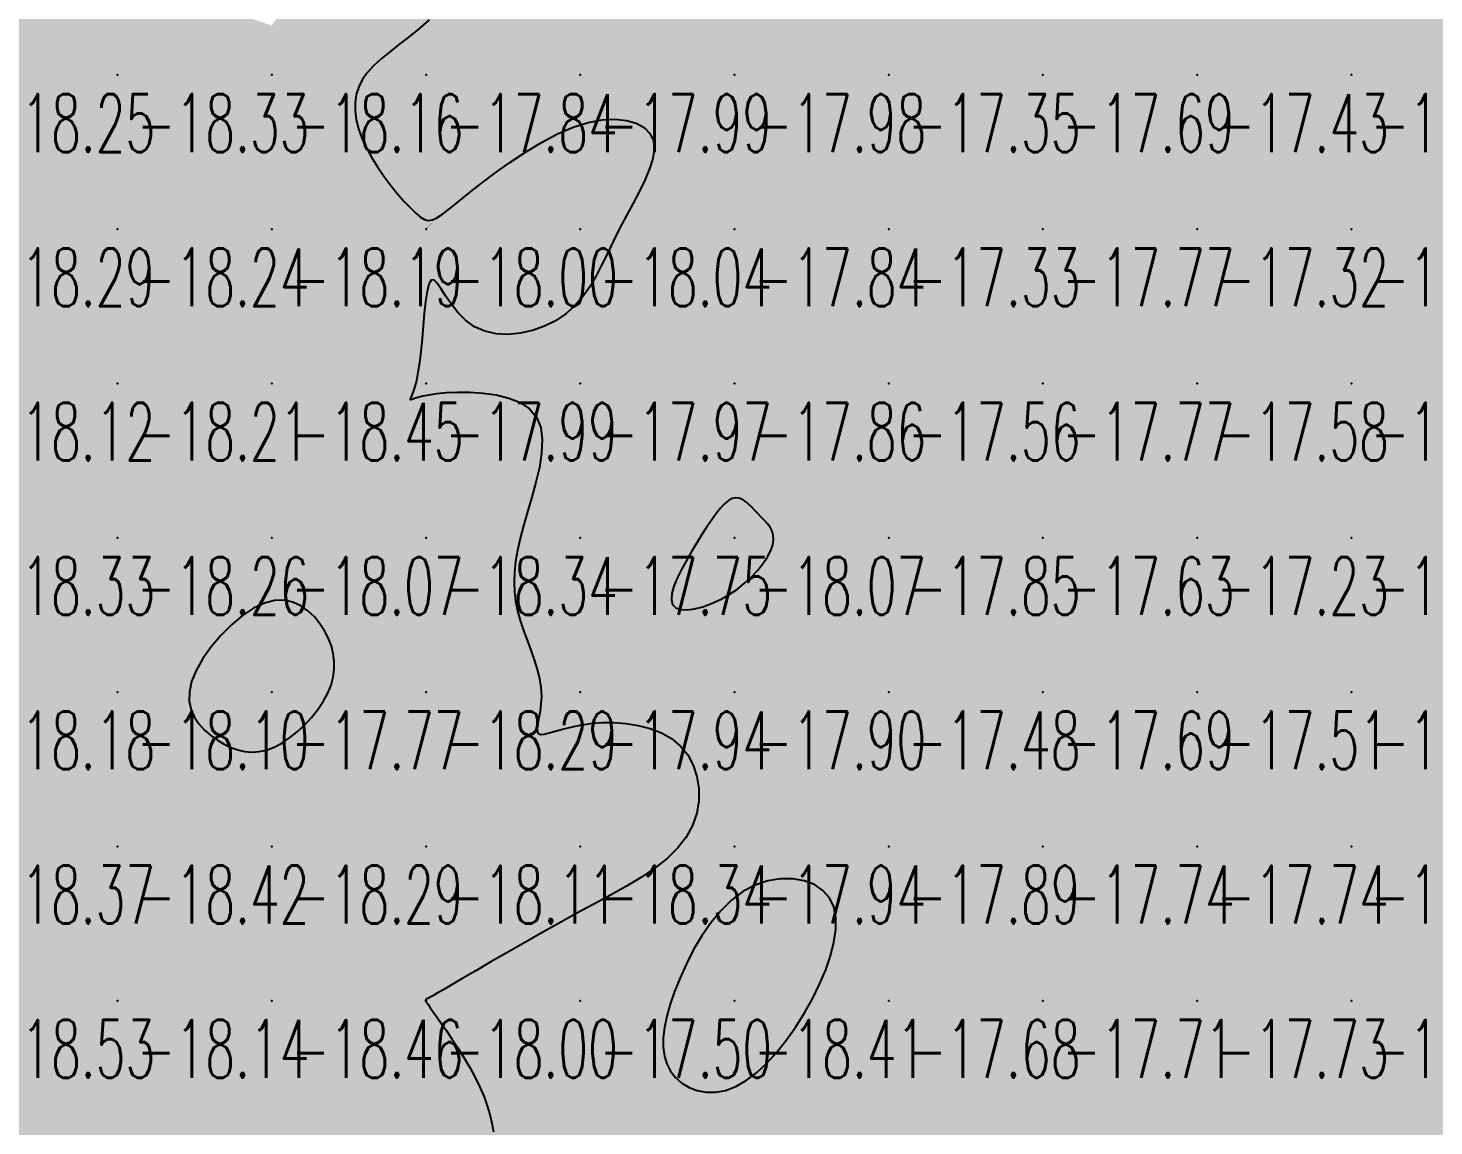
# Model space of a CAD drawing. Header units: millimetres. Extents: x 88261 to 90953, y 390274 to 392322.
# Drawn here: x 89254.4 to 89345.6, y 391819.1 to 391890.3 of the extents above; entities that cross this region are included whole.
import ezdxf
from ezdxf.enums import TextEntityAlignment as Align

# ---------------------------------------------------------------- set-up
doc = ezdxf.new("R2010")
doc.units = ezdxf.units.MM
doc.header["$LTSCALE"] = 25
for name, color, linetype in [('CN_03_00', 7, 'Continuous'), ('COTEAlt', 7, 'Continuous'), ('TN_COLORIAGE', 7, 'Continuous')]:
    doc.layers.add(name, color=color, linetype=linetype)
doc.styles.add('Simplex 1.0', font='Simplex.shx', dxfattribs={"width": 0.99, "height": 2.5})
doc.styles.get("Standard").update_dxf_attribs({"font": 'times.ttf'})

# ---------------------------------------------------------------- blocks, each defined once
blk = doc.blocks.new('COTE')
at = {"color": 0}
blk.add_point((0, 0), dxfattribs=at)
at = {"layer": 'COTEAlt'}
blk.add_attdef('ALT', text='', height=3.75, dxfattribs=at).set_placement((1.25, -1.25), align=Align.TOP_LEFT)

msp = doc.modelspace()

# ---------------------------------------------------------------- linework, layer by layer
at = {"layer": 'CN_03_00', "elevation": -18, "flags": 128}
msp.add_lwpolyline([(89280.46, 391890.8), (89279.762, 391890.206), (89279.093, 391889.669), (89278.459, 391889.175), (89277.871, 391888.713), (89277.335, 391888.272), (89276.86, 391887.839), (89276.455, 391887.402), (89276.128, 391886.95), (89275.884, 391886.473), (89275.724, 391885.971), (89275.644, 391885.445), (89275.642, 391884.898), (89275.715, 391884.331), (89275.86, 391883.745), (89276.076, 391883.144), (89276.358, 391882.528), (89276.702, 391881.902), (89277.095, 391881.276), (89277.521, 391880.663), (89277.964, 391880.078), (89278.408, 391879.534), (89278.837, 391879.042), (89279.236, 391878.618), (89279.589, 391878.273), (89279.887, 391878.02), (89280.148, 391877.861), (89280.397, 391877.8), (89280.658, 391877.837), (89280.957, 391877.975), (89281.318, 391878.216), (89281.767, 391878.56), (89282.328, 391879.012), (89283.017, 391879.566), (89283.821, 391880.197), (89284.717, 391880.874), (89285.682, 391881.565), (89286.693, 391882.239), (89287.728, 391882.866), (89288.764, 391883.414), (89289.779, 391883.851), (89290.751, 391884.153), (89291.663, 391884.321), (89292.499, 391884.364), (89293.244, 391884.289), (89293.881, 391884.104), (89294.395, 391883.817), (89294.769, 391883.436), (89294.989, 391882.969), (89295.044, 391882.424), (89294.954, 391881.811), (89294.744, 391881.14), (89294.441, 391880.423), (89294.069, 391879.668), (89293.654, 391878.887), (89293.222, 391878.09), (89292.799, 391877.287), (89292.404, 391876.488), (89292.027, 391875.702), (89291.654, 391874.939), (89291.27, 391874.206), (89290.86, 391873.512), (89290.407, 391872.867), (89289.897, 391872.279), (89289.315, 391871.756), (89288.652, 391871.308), (89287.923, 391870.943), (89287.15, 391870.667), (89286.356, 391870.49), (89285.561, 391870.419), (89284.787, 391870.461), (89284.057, 391870.625), (89283.392, 391870.918), (89282.809, 391871.339), (89282.307, 391871.847), (89281.877, 391872.393), (89281.513, 391872.926), (89281.208, 391873.397), (89280.954, 391873.756), (89280.745, 391873.952), (89280.574, 391873.936), (89280.433, 391873.675), (89280.317, 391873.2), (89280.22, 391872.56), (89280.137, 391871.803), (89280.061, 391870.977), (89279.988, 391870.132), (89279.911, 391869.315), (89279.825, 391868.574), (89279.726, 391867.949), (89279.62, 391867.439), (89279.512, 391867.033), (89279.412, 391866.72), (89279.325, 391866.49), (89279.259, 391866.333), (89279.22, 391866.238), (89279.217, 391866.194), (89279.256, 391866.191), (89279.348, 391866.221), (89279.501, 391866.276), (89279.727, 391866.348), (89280.035, 391866.429), (89280.435, 391866.511), (89280.938, 391866.585), (89281.552, 391866.644), (89282.28, 391866.679), (89283.091, 391866.676), (89283.943, 391866.621), (89284.796, 391866.499), (89285.61, 391866.295), (89286.345, 391865.995), (89286.96, 391865.585), (89287.416, 391865.049), (89287.683, 391864.38), (89287.782, 391863.598), (89287.742, 391862.73), (89287.596, 391861.801), (89287.373, 391860.84), (89287.106, 391859.872), (89286.826, 391858.923), (89286.562, 391858.022), (89286.342, 391857.187), (89286.171, 391856.416), (89286.049, 391855.696), (89285.976, 391855.017), (89285.953, 391854.369), (89285.979, 391853.741), (89286.056, 391853.122), (89286.183, 391852.501), (89286.359, 391851.871), (89286.569, 391851.233), (89286.8, 391850.593), (89287.034, 391849.956), (89287.257, 391849.326), (89287.453, 391848.709), (89287.606, 391848.109), (89287.7, 391847.532), (89287.727, 391846.982), (89287.701, 391846.468), (89287.64, 391845.997), (89287.565, 391845.576), (89287.497, 391845.213), (89287.455, 391844.917), (89287.459, 391844.695), (89287.529, 391844.554), (89287.682, 391844.499), (89287.918, 391844.516), (89288.234, 391844.589), (89288.628, 391844.701), (89289.096, 391844.835), (89289.635, 391844.975), (89290.243, 391845.103), (89290.917, 391845.203), (89291.65, 391845.259), (89292.424, 391845.263), (89293.219, 391845.206), (89294.012, 391845.081), (89294.782, 391844.88), (89295.509, 391844.596), (89296.171, 391844.22), (89296.746, 391843.744), (89297.216, 391843.166), (89297.574, 391842.502), (89297.816, 391841.771), (89297.936, 391840.995), (89297.932, 391840.193), (89297.797, 391839.386), (89297.529, 391838.594), (89297.121, 391837.839), (89296.575, 391837.134), (89295.9, 391836.475), (89295.111, 391835.85), (89294.224, 391835.25), (89293.254, 391834.664), (89292.215, 391834.081), (89291.122, 391833.489), (89289.989, 391832.88), (89288.834, 391832.246), (89287.677, 391831.598), (89286.54, 391830.952), (89285.446, 391830.323), (89284.417, 391829.727), (89283.476, 391829.178), (89282.645, 391828.692), (89281.946, 391828.285), (89281.395, 391827.967), (89280.98, 391827.73), (89280.681, 391827.563), (89280.478, 391827.453), (89280.354, 391827.388), (89280.287, 391827.356), (89280.259, 391827.344), (89280.251, 391827.341), (89280.246, 391827.337), (89280.241, 391827.329), (89280.237, 391827.319), (89280.233, 391827.307), (89280.229, 391827.295), (89280.226, 391827.281), (89280.223, 391827.269), (89280.22, 391827.257), (89280.218, 391827.246), (89280.217, 391827.238), (89280.215, 391827.23), (89280.215, 391827.224), (89280.215, 391827.218), (89280.216, 391827.214), (89280.217, 391827.21), (89280.219, 391827.207), (89280.222, 391827.203), (89280.234, 391827.187), (89280.263, 391827.149), (89280.316, 391827.077), (89280.4, 391826.959), (89280.525, 391826.785), (89280.697, 391826.541), (89280.925, 391826.218), (89281.212, 391825.808), (89281.547, 391825.321), (89281.917, 391824.773), (89282.305, 391824.177), (89282.697, 391823.55), (89283.078, 391822.906), (89283.433, 391822.26), (89283.747, 391821.626), (89284.009, 391821.017), (89284.221, 391820.429), (89284.39, 391819.857), (89284.521, 391819.295), (89284.619, 391818.736)], dxfattribs=at)
for points in [[(89300.436, 391853.914), (89300.93, 391854.309), (89301.38, 391854.728), (89301.778, 391855.158), (89302.118, 391855.591), (89302.395, 391856.013), (89302.602, 391856.415), (89302.733, 391856.786), (89302.784, 391857.117), (89302.764, 391857.412), (89302.684, 391857.677), (89302.555, 391857.918), (89302.388, 391858.143), (89302.195, 391858.358), (89301.987, 391858.568), (89301.775, 391858.781), (89301.568, 391858.999), (89301.366, 391859.214), (89301.165, 391859.415), (89300.965, 391859.589), (89300.761, 391859.725), (89300.552, 391859.81), (89300.335, 391859.834), (89300.107, 391859.784), (89299.866, 391859.652), (89299.612, 391859.442), (89299.344, 391859.159), (89299.064, 391858.812), (89298.77, 391858.406), (89298.462, 391857.949), (89298.142, 391857.448), (89297.809, 391856.908), (89297.465, 391856.34), (89297.127, 391855.757), (89296.812, 391855.177), (89296.539, 391854.617), (89296.327, 391854.094), (89296.194, 391853.625), (89296.158, 391853.227), (89296.238, 391852.917), (89296.445, 391852.707), (89296.766, 391852.596), (89297.179, 391852.574), (89297.664, 391852.634), (89298.199, 391852.77), (89298.765, 391852.973), (89299.339, 391853.237), (89299.903, 391853.553), (89300.436, 391853.914)], [(89267.153, 391843.858), (89267.591, 391843.647), (89268.036, 391843.488), (89268.487, 391843.387), (89268.948, 391843.349), (89269.418, 391843.379), (89269.899, 391843.482), (89270.392, 391843.664), (89270.896, 391843.927), (89271.403, 391844.263), (89271.901, 391844.66), (89272.38, 391845.106), (89272.827, 391845.592), (89273.232, 391846.104), (89273.584, 391846.633), (89273.871, 391847.165), (89274.086, 391847.693), (89274.227, 391848.214), (89274.298, 391848.728), (89274.3, 391849.235), (89274.236, 391849.736), (89274.108, 391850.23), (89273.919, 391850.718), (89273.671, 391851.199), (89273.367, 391851.67), (89273.007, 391852.114), (89272.593, 391852.509), (89272.127, 391852.834), (89271.61, 391853.068), (89271.044, 391853.189), (89270.43, 391853.177), (89269.769, 391853.01), (89269.067, 391852.675), (89268.347, 391852.194), (89267.632, 391851.597), (89266.949, 391850.914), (89266.324, 391850.175), (89265.782, 391849.409), (89265.349, 391848.647), (89265.05, 391847.919), (89264.904, 391847.25), (89264.898, 391846.641), (89265.013, 391846.091), (89265.23, 391845.596), (89265.528, 391845.154), (89265.889, 391844.761), (89266.292, 391844.416), (89266.719, 391844.115), (89267.153, 391843.858)], [(89301.012, 391822.062), (89301.685, 391822.573), (89302.351, 391823.194), (89303.003, 391823.907), (89303.632, 391824.697), (89304.231, 391825.548), (89304.791, 391826.443), (89305.307, 391827.366), (89305.767, 391828.301), (89306.162, 391829.233), (89306.477, 391830.147), (89306.7, 391831.026), (89306.817, 391831.857), (89306.817, 391832.624), (89306.685, 391833.311), (89306.41, 391833.904), (89305.984, 391834.389), (89305.427, 391834.76), (89304.766, 391835.011), (89304.025, 391835.139), (89303.232, 391835.137), (89302.413, 391835.002), (89301.592, 391834.729), (89300.797, 391834.313), (89300.049, 391833.753), (89299.354, 391833.071), (89298.713, 391832.292), (89298.128, 391831.442), (89297.6, 391830.545), (89297.13, 391829.628), (89296.719, 391828.716), (89296.37, 391827.833), (89296.084, 391827.003), (89295.864, 391826.226), (89295.713, 391825.504), (89295.633, 391824.835), (89295.629, 391824.218), (89295.703, 391823.652), (89295.859, 391823.136), (89296.1, 391822.669), (89296.426, 391822.253), (89296.831, 391821.898), (89297.303, 391821.613), (89297.834, 391821.413), (89298.413, 391821.307), (89299.03, 391821.308), (89299.675, 391821.427), (89300.339, 391821.676), (89301.012, 391822.062)]]:
    msp.add_lwpolyline(points, close=True, dxfattribs=at)
at = {"layer": 'TN_COLORIAGE', "color": 203}
for points in [[(89250.249, 391887.239, -18.477), (89260.249, 391887.239, -18.477), (89260.249, 391897.239, -18.477)], [(89250.249, 391897.239, -18.477), (89250.249, 391887.239, -18.477), (89260.249, 391897.239, -18.477)], [(89260.249, 391897.239, -18), (89266.054, 391897.239, -18), (89260.249, 391887.239, -18), (89265.17, 391892.161, -18)], [(89280.249, 391897.239, -18), (89274.795, 391897.239, -18), (89270.249, 391887.239, -18), (89270.249, 391890.431, -18)], [(89280.249, 391897.239, -18), (89280.249, 391890.08, -18), (89270.249, 391887.239, -18), (89275.211, 391887.239, -18)], [(89286.552, 391897.239, -18.413), (89280.249, 391890.08, -18.413), (89280.249, 391897.239, -18.413)], [(89260.249, 391887.239, -18), (89265.17, 391892.161, -18), (89270.249, 391887.239, -18), (89270.249, 391890.431, -18)], [(89250.249, 391877.239, -18.334), (89260.249, 391877.239, -18.334), (89260.249, 391887.239, -18.334)], [(89250.249, 391887.239, -18.334), (89250.249, 391877.239, -18.334), (89260.249, 391887.239, -18.334)], [(89260.249, 391877.239, -18.162), (89270.249, 391877.239, -18.162), (89270.249, 391887.239, -18.162)], [(89260.249, 391887.239, -18.162), (89260.249, 391877.239, -18.162), (89270.249, 391887.239, -18.162)], [(89270.249, 391877.239, -18), (89275.672, 391882.662, -18), (89270.249, 391887.239, -18), (89275.211, 391887.239, -18)], [(89290.249, 391877.239, -18), (89290.249, 391885.361, -18), (89280.249, 391877.239, -18), (89280.867, 391877.857, -18)], [(89296.812, 391883.803, -18.043), (89290.249, 391885.361, -18.043), (89290.249, 391877.239, -18.043)], [(89292.434, 391877.239, -18.043), (89296.812, 391883.803, -18.043), (89290.249, 391877.239, -18.043)], [(89270.249, 391877.239, -18), (89275.672, 391882.662, -18), (89280.249, 391877.239, -18), (89280.249, 391877.28, -18)], [(89280.249, 391877.28, -18.001), (89280.867, 391877.857, -18.001), (89280.249, 391877.239, -18.001)], [(89250.249, 391877.239, -18.235), (89250.249, 391867.239, -18.235), (89260.249, 391877.239, -18.235)], [(89250.249, 391867.239, -18.235), (89260.249, 391867.239, -18.235), (89260.249, 391877.239, -18.235)], [(89260.249, 391877.239, -18.194), (89260.249, 391867.239, -18.194), (89270.249, 391877.239, -18.194)], [(89260.249, 391867.239, -18.194), (89270.249, 391867.239, -18.194), (89270.249, 391877.239, -18.194)], [(89270.249, 391877.239, -18.001), (89270.249, 391867.239, -18.001), (89280.249, 391877.239, -18.001)], [(89270.249, 391867.239, -18), (89279.983, 391867.239, -18), (89280.249, 391877.239, -18), (89280.249, 391876.731, -18)], [(89290.249, 391877.239, -18), (89282.464, 391869.454, -18), (89280.249, 391877.239, -18), (89280.249, 391876.731, -18)], [(89290.249, 391870.961, -18.043), (89282.464, 391869.454, -18.043), (89290.249, 391877.239, -18.043)], [(89292.434, 391877.239, -18.043), (89290.249, 391870.961, -18.043), (89290.249, 391877.239, -18.043)], [(89250.249, 391867.239, -18.214), (89250.249, 391857.239, -18.214), (89260.249, 391867.239, -18.214)], [(89250.249, 391857.239, -18.214), (89260.249, 391857.239, -18.214), (89260.249, 391867.239, -18.214)], [(89260.249, 391857.239, -18.453), (89270.249, 391857.239, -18.453), (89270.249, 391867.239, -18.453)], [(89260.249, 391867.239, -18.453), (89260.249, 391857.239, -18.453), (89270.249, 391867.239, -18.453)], [(89270.249, 391867.239, -18), (89279.983, 391867.239, -18), (89270.249, 391857.239, -18), (89278.768, 391865.758, -18)], [(89280.249, 391857.239, -18), (89280.249, 391866.892, -18), (89270.249, 391857.239, -18), (89278.768, 391865.758, -18)], [(89289.55, 391866.541, -18.343), (89280.249, 391866.892, -18.343), (89280.249, 391857.239, -18.343)], [(89286.045, 391857.239, -18.343), (89289.55, 391866.541, -18.343), (89280.249, 391857.239, -18.343)], [(89297.949, 391857.239, -18.074), (89300.249, 391860.695, -18.074), (89300.249, 391857.239, -18.074)], [(89301.697, 391858.688, -18.074), (89300.249, 391860.695, -18.074), (89300.249, 391857.239, -18.074)], [(89301.697, 391858.688, -18.074), (89303.613, 391857.239, -18.074), (89300.249, 391857.239, -18.074)], [(89250.249, 391847.239, -18.263), (89260.249, 391847.239, -18.263), (89260.249, 391857.239, -18.263)], [(89250.249, 391857.239, -18.263), (89250.249, 391847.239, -18.263), (89260.249, 391857.239, -18.263)], [(89260.249, 391847.239, -18), (89263.343, 391847.239, -18), (89270.249, 391857.239, -18), (89270.249, 391854.888, -18)], [(89260.249, 391857.239, -18.071), (89260.249, 391847.239, -18.071), (89270.249, 391857.239, -18.071)], [(89280.249, 391857.239, -18), (89274.276, 391851.267, -18), (89270.249, 391857.239, -18), (89270.249, 391854.888, -18)], [(89280.249, 391857.239, -18), (89274.276, 391851.267, -18), (89280.249, 391847.239, -18), (89274.676, 391847.239, -18)], [(89280.249, 391857.239, -18), (89286.045, 391857.239, -18), (89280.249, 391847.239, -18), (89285.642, 391852.632, -18)], [(89297.949, 391857.239, -18.074), (89294.807, 391851.798, -18.074), (89300.249, 391857.239, -18.074)], [(89300.249, 391853.07, -18.074), (89294.807, 391851.798, -18.074), (89300.249, 391857.239, -18.074)], [(89303.613, 391857.239, -18.074), (89300.249, 391853.07, -18.074), (89300.249, 391857.239, -18.074)], [(89285.642, 391852.632, -18.291), (89288.488, 391847.239, -18.291), (89280.249, 391847.239, -18.291)], [(89250.249, 391847.239, -18.104), (89250.249, 391837.239, -18.104), (89260.249, 391847.239, -18.104)], [(89250.249, 391837.239, -18.104), (89260.249, 391837.239, -18.104), (89260.249, 391847.239, -18.104)], [(89260.249, 391837.239, -18), (89266.68, 391843.671, -18), (89260.249, 391847.239, -18), (89263.343, 391847.239, -18)], [(89280.249, 391847.239, -18), (89274.676, 391847.239, -18), (89270.249, 391837.239, -18), (89270.249, 391842.768, -18)], [(89270.249, 391837.239, -18.291), (89280.249, 391837.239, -18.291), (89280.249, 391847.239, -18.291)], [(89280.249, 391847.239, -18), (89288.488, 391847.239, -18), (89280.249, 391837.239, -18), (89286.61, 391843.601, -18)], [(89290.249, 391837.239, -18), (89290.249, 391845.683, -18), (89280.249, 391837.239, -18), (89286.61, 391843.601, -18)], [(89297.895, 391844.886, -18.337), (89290.249, 391845.683, -18.337), (89290.249, 391837.239, -18.337)], [(89297.895, 391844.886, -18.337), (89298.646, 391837.239, -18.337), (89290.249, 391837.239, -18.337)], [(89260.249, 391837.239, -18), (89266.68, 391843.671, -18), (89270.249, 391837.239, -18), (89270.249, 391842.768, -18)], [(89250.249, 391827.239, -18.417), (89260.249, 391827.239, -18.417), (89260.249, 391837.239, -18.417)], [(89250.249, 391837.239, -18.417), (89250.249, 391827.239, -18.417), (89260.249, 391837.239, -18.417)], [(89260.249, 391837.239, -18.286), (89260.249, 391827.239, -18.286), (89270.249, 391837.239, -18.286)], [(89260.249, 391827.239, -18.286), (89270.249, 391827.239, -18.286), (89270.249, 391837.239, -18.286)], [(89270.249, 391837.239, -18.109), (89270.249, 391827.239, -18.109), (89280.249, 391837.239, -18.109)], [(89270.249, 391827.239, -18), (89280.215, 391827.239, -18), (89280.249, 391837.239, -18), (89280.249, 391827.381, -18)], [(89290.249, 391837.239, -18), (89280.295, 391827.285, -18), (89280.249, 391837.239, -18), (89280.249, 391827.381, -18)], [(89290.249, 391833.189, -18.337), (89280.295, 391827.285, -18.337), (89290.249, 391837.239, -18.337)], [(89290.249, 391833.189, -18.337), (89298.646, 391837.239, -18.337), (89290.249, 391837.239, -18.337)], [(89295.703, 391827.239, -18.413), (89300.249, 391835.891, -18.413), (89300.249, 391827.239, -18.413)], [(89308.083, 391835.074, -18.413), (89300.249, 391835.891, -18.413), (89300.249, 391827.239, -18.413)], [(89305.877, 391827.239, -18.413), (89308.083, 391835.074, -18.413), (89300.249, 391827.239, -18.413)], [(89250.249, 391817.239, -18.144), (89260.249, 391817.239, -18.144), (89260.249, 391827.239, -18.144)], [(89250.249, 391827.239, -18.144), (89250.249, 391817.239, -18.144), (89260.249, 391827.239, -18.144)], [(89260.249, 391827.239, -18.461), (89260.249, 391817.239, -18.461), (89270.249, 391827.239, -18.461)], [(89260.249, 391817.239, -18.461), (89270.249, 391817.239, -18.461), (89270.249, 391827.239, -18.461)], [(89270.249, 391827.239, -18), (89280.215, 391827.239, -18), (89270.249, 391817.239, -18), (89280.212, 391827.202, -18)], [(89270.249, 391817.239, -18), (89280.212, 391827.202, -18), (89280.249, 391817.239, -18), (89280.249, 391827.194, -18)], [(89284.34, 391821.331, -18.343), (89280.249, 391827.194, -18.343), (89280.249, 391817.239, -18.343)], [(89295.703, 391827.239, -18.413), (89295.162, 391822.153, -18.413), (89300.249, 391827.239, -18.413)], [(89295.162, 391822.153, -18.413), (89300.249, 391820.166, -18.413), (89300.249, 391827.239, -18.413)], [(89305.877, 391827.239, -18.413), (89300.249, 391820.166, -18.413), (89300.249, 391827.239, -18.413)], [(89284.34, 391821.331, -18.343), (89284.873, 391817.239, -18.343), (89280.249, 391817.239, -18.343)]]:
    msp.add_solid(points, dxfattribs=at)
at = {"layer": 'TN_COLORIAGE', "color": 193}
for points in [[(89280.249, 391890.08, -17.757), (89286.552, 391897.239, -17.757), (89280.249, 391887.239, -17.757), (89290.249, 391897.239, -17.757)], [(89280.249, 391887.239, -17.757), (89290.249, 391887.239, -17.757), (89290.249, 391897.239, -17.757)], [(89290.249, 391887.239, -17.663), (89300.249, 391887.239, -17.663), (89300.249, 391897.239, -17.663)], [(89290.249, 391897.239, -17.663), (89290.249, 391887.239, -17.663), (89300.249, 391897.239, -17.663)], [(89300.249, 391887.239, -17.648), (89310.249, 391887.239, -17.648), (89310.249, 391897.239, -17.648)], [(89300.249, 391897.239, -17.648), (89300.249, 391887.239, -17.648), (89310.249, 391897.239, -17.648)], [(89310.249, 391887.239, -17.521), (89320.249, 391887.239, -17.521), (89320.249, 391897.239, -17.521)], [(89310.249, 391897.239, -17.521), (89310.249, 391887.239, -17.521), (89320.249, 391897.239, -17.521)], [(89320.249, 391897.239, -17.365), (89320.249, 391887.239, -17.365), (89330.249, 391897.239, -17.365)], [(89320.249, 391887.239, -17.365), (89330.249, 391887.239, -17.365), (89330.249, 391897.239, -17.365)], [(89330.249, 391887.239, -17.427), (89340.249, 391887.239, -17.427), (89340.249, 391897.239, -17.427)], [(89330.249, 391897.239, -17.427), (89330.249, 391887.239, -17.427), (89340.249, 391897.239, -17.427)], [(89340.249, 391887.239, -17.152), (89350.249, 391887.239, -17.152), (89350.249, 391897.239, -17.152)], [(89340.249, 391897.239, -17.152), (89340.249, 391887.239, -17.152), (89350.249, 391897.239, -17.152)], [(89275.211, 391887.239, -17.836), (89280.249, 391890.08, -17.836), (89280.249, 391887.239, -17.836)], [(89275.211, 391887.239, -17.836), (89275.672, 391882.662, -17.836), (89280.249, 391887.239, -17.836)], [(89280.249, 391877.28, -17.836), (89275.672, 391882.662, -17.836), (89280.249, 391887.239, -17.836)], [(89280.867, 391877.857, -17.836), (89280.249, 391877.28, -17.836), (89290.249, 391887.239, -17.836), (89280.249, 391887.239, -17.836)], [(89280.867, 391877.857, -17.99), (89290.249, 391885.361, -17.99), (89290.249, 391887.239, -17.99)], [(89290.249, 391885.361, -17.977), (89296.812, 391883.803, -17.977), (89290.249, 391887.239, -17.977), (89300.249, 391887.239, -17.977)], [(89296.812, 391883.803, -17.845), (89292.434, 391877.239, -17.845), (89300.249, 391887.239, -17.845), (89300.249, 391877.239, -17.845)], [(89300.249, 391877.239, -17.354), (89310.249, 391877.239, -17.354), (89310.249, 391887.239, -17.354)], [(89300.249, 391887.239, -17.354), (89300.249, 391877.239, -17.354), (89310.249, 391887.239, -17.354)], [(89310.249, 391887.239, -17.692), (89310.249, 391877.239, -17.692), (89320.249, 391887.239, -17.692)], [(89310.249, 391877.239, -17.692), (89320.249, 391877.239, -17.692), (89320.249, 391887.239, -17.692)], [(89320.249, 391887.239, -17.434), (89320.249, 391877.239, -17.434), (89330.249, 391887.239, -17.434)], [(89320.249, 391877.239, -17.434), (89330.249, 391877.239, -17.434), (89330.249, 391887.239, -17.434)], [(89330.249, 391877.239, -17.358), (89340.249, 391877.239, -17.358), (89340.249, 391887.239, -17.358)], [(89330.249, 391887.239, -17.358), (89330.249, 391877.239, -17.358), (89340.249, 391887.239, -17.358)], [(89340.249, 391887.239, -17.358), (89340.249, 391877.239, -17.358), (89350.249, 391887.239, -17.358)], [(89340.249, 391877.239, -17.358), (89350.249, 391877.239, -17.358), (89350.249, 391887.239, -17.358)], [(89280.249, 391876.731, -17.988), (89279.983, 391867.239, -17.988), (89280.249, 391867.239, -17.988)], [(89280.249, 391876.731, -17.988), (89282.464, 391869.454, -17.988), (89280.249, 391867.239, -17.988)], [(89290.249, 391867.239, -17.845), (89300.249, 391867.239, -17.845), (89300.249, 391877.239, -17.845)], [(89290.249, 391870.961, -17.845), (89292.434, 391877.239, -17.845), (89290.249, 391867.239, -17.845), (89300.249, 391877.239, -17.845)], [(89300.249, 391877.239, -17.326), (89300.249, 391867.239, -17.326), (89310.249, 391877.239, -17.326)], [(89300.249, 391867.239, -17.326), (89310.249, 391867.239, -17.326), (89310.249, 391877.239, -17.326)], [(89310.249, 391877.239, -17.774), (89310.249, 391867.239, -17.774), (89320.249, 391877.239, -17.774)], [(89310.249, 391867.239, -17.774), (89320.249, 391867.239, -17.774), (89320.249, 391877.239, -17.774)], [(89320.249, 391867.239, -17.319), (89330.249, 391867.239, -17.319), (89330.249, 391877.239, -17.319)], [(89320.249, 391877.239, -17.319), (89320.249, 391867.239, -17.319), (89330.249, 391877.239, -17.319)], [(89330.249, 391877.239, -17.178), (89330.249, 391867.239, -17.178), (89340.249, 391877.239, -17.178)], [(89330.249, 391867.239, -17.178), (89340.249, 391867.239, -17.178), (89340.249, 391877.239, -17.178)], [(89340.249, 391877.239, -17.54), (89340.249, 391867.239, -17.54), (89350.249, 391877.239, -17.54)], [(89350.249, 391877.239, -17), (89350.249, 391869.479, -17), (89340.249, 391867.239, -17), (89347.528, 391867.239, -17)], [(89282.464, 391869.454, -17.974), (89290.249, 391870.961, -17.974), (89280.249, 391867.239, -17.974), (89290.249, 391867.239, -17.974)], [(89278.768, 391865.758, -17.988), (89279.983, 391867.239, -17.988), (89280.249, 391867.239, -17.988)], [(89278.768, 391865.758, -17.988), (89280.249, 391866.892, -17.988), (89280.249, 391867.239, -17.988)], [(89280.249, 391866.892, -17.974), (89289.55, 391866.541, -17.974), (89280.249, 391867.239, -17.974), (89290.249, 391867.239, -17.974)], [(89289.55, 391866.541, -17.751), (89286.045, 391857.239, -17.751), (89290.249, 391867.239, -17.751), (89290.249, 391857.239, -17.751)], [(89290.249, 391867.239, -17.859), (89290.249, 391857.239, -17.859), (89300.249, 391867.239, -17.859)], [(89300.249, 391860.695, -17.751), (89297.949, 391857.239, -17.751), (89300.249, 391867.239, -17.751), (89290.249, 391857.239, -17.751)], [(89300.249, 391860.695, -17.561), (89301.697, 391858.688, -17.561), (89300.249, 391867.239, -17.561), (89310.249, 391867.239, -17.561)], [(89303.613, 391857.239, -17.561), (89301.697, 391858.688, -17.561), (89310.249, 391857.239, -17.561), (89310.249, 391867.239, -17.561)], [(89310.249, 391857.239, -17.771), (89320.249, 391857.239, -17.771), (89320.249, 391867.239, -17.771)], [(89310.249, 391867.239, -17.771), (89310.249, 391857.239, -17.771), (89320.249, 391867.239, -17.771)], [(89320.249, 391857.239, -17.58), (89330.249, 391857.239, -17.58), (89330.249, 391867.239, -17.58)], [(89320.249, 391867.239, -17.58), (89320.249, 391857.239, -17.58), (89330.249, 391867.239, -17.58)], [(89330.249, 391857.239, -17.417), (89340.249, 391857.239, -17.417), (89340.249, 391867.239, -17.417)], [(89330.249, 391867.239, -17.417), (89330.249, 391857.239, -17.417), (89340.249, 391867.239, -17.417)], [(89340.249, 391857.239, -17), (89348.193, 391865.184, -17), (89340.249, 391867.239, -17), (89347.528, 391867.239, -17)], [(89340.249, 391857.239, -17), (89348.193, 391865.184, -17), (89350.249, 391857.239, -17), (89350.249, 391858.825, -17)], [(89288.488, 391847.239, -17.751), (89285.642, 391852.632, -17.751), (89290.249, 391847.239, -17.751), (89290.249, 391857.239, -17.751)], [(89285.642, 391852.632, -17.751), (89286.045, 391857.239, -17.751), (89290.249, 391857.239, -17.751)], [(89294.807, 391851.798, -17.751), (89297.949, 391857.239, -17.751), (89290.249, 391847.239, -17.751), (89290.249, 391857.239, -17.751)], [(89300.249, 391847.239, -17.854), (89310.249, 391847.239, -17.854), (89310.249, 391857.239, -17.854)], [(89300.249, 391853.07, -17.854), (89303.613, 391857.239, -17.854), (89300.249, 391847.239, -17.854), (89310.249, 391857.239, -17.854)], [(89310.249, 391847.239, -17.626), (89320.249, 391847.239, -17.626), (89320.249, 391857.239, -17.626)], [(89310.249, 391857.239, -17.626), (89310.249, 391847.239, -17.626), (89320.249, 391857.239, -17.626)], [(89320.249, 391847.239, -17.233), (89330.249, 391847.239, -17.233), (89330.249, 391857.239, -17.233)], [(89320.249, 391857.239, -17.233), (89320.249, 391847.239, -17.233), (89330.249, 391857.239, -17.233)], [(89330.249, 391857.239, -17.602), (89330.249, 391847.239, -17.602), (89340.249, 391857.239, -17.602)], [(89330.249, 391847.239, -17.602), (89340.249, 391847.239, -17.602), (89340.249, 391857.239, -17.602)], [(89340.249, 391857.239, -17.029), (89340.249, 391847.239, -17.029), (89350.249, 391857.239, -17.029)], [(89340.249, 391847.239, -17.029), (89350.249, 391847.239, -17.029), (89350.249, 391857.239, -17.029)], [(89270.249, 391854.888, -17.769), (89263.343, 391847.239, -17.769), (89270.249, 391847.239, -17.769)], [(89270.249, 391854.888, -17.769), (89274.276, 391851.267, -17.769), (89270.249, 391847.239, -17.769)], [(89294.807, 391851.798, -17.896), (89300.249, 391853.07, -17.896), (89290.249, 391847.239, -17.896), (89300.249, 391847.239, -17.896)], [(89274.676, 391847.239, -17.769), (89274.276, 391851.267, -17.769), (89270.249, 391847.239, -17.769)], [(89263.343, 391847.239, -17.769), (89266.68, 391843.671, -17.769), (89270.249, 391847.239, -17.769)], [(89270.249, 391842.768, -17.769), (89266.68, 391843.671, -17.769), (89270.249, 391847.239, -17.769)], [(89270.249, 391842.768, -17.769), (89274.676, 391847.239, -17.769), (89270.249, 391847.239, -17.769)], [(89286.61, 391843.601, -17.938), (89288.488, 391847.239, -17.938), (89290.249, 391847.239, -17.938)], [(89286.61, 391843.601, -17.938), (89290.249, 391845.683, -17.938), (89290.249, 391847.239, -17.938)], [(89290.249, 391845.683, -17.896), (89297.895, 391844.886, -17.896), (89290.249, 391847.239, -17.896), (89300.249, 391847.239, -17.896)], [(89298.646, 391837.239, -17.896), (89297.895, 391844.886, -17.896), (89300.249, 391837.239, -17.896), (89300.249, 391847.239, -17.896)], [(89300.249, 391837.239, -17.482), (89310.249, 391837.239, -17.482), (89310.249, 391847.239, -17.482)], [(89300.249, 391847.239, -17.482), (89300.249, 391837.239, -17.482), (89310.249, 391847.239, -17.482)], [(89310.249, 391837.239, -17.688), (89320.249, 391837.239, -17.688), (89320.249, 391847.239, -17.688)], [(89310.249, 391847.239, -17.688), (89310.249, 391837.239, -17.688), (89320.249, 391847.239, -17.688)], [(89320.249, 391847.239, -17.511), (89320.249, 391837.239, -17.511), (89330.249, 391847.239, -17.511)], [(89320.249, 391837.239, -17.511), (89330.249, 391837.239, -17.511), (89330.249, 391847.239, -17.511)], [(89330.249, 391847.239, -17.565), (89330.249, 391837.239, -17.565), (89340.249, 391847.239, -17.565)], [(89330.249, 391837.239, -17.565), (89340.249, 391837.239, -17.565), (89340.249, 391847.239, -17.565)], [(89340.249, 391837.239, -17.203), (89350.249, 391837.239, -17.203), (89350.249, 391847.239, -17.203)], [(89340.249, 391847.239, -17.203), (89340.249, 391837.239, -17.203), (89350.249, 391847.239, -17.203)], [(89300.249, 391835.891, -17.504), (89295.703, 391827.239, -17.504), (89300.249, 391837.239, -17.504), (89290.249, 391827.239, -17.504)], [(89298.646, 391837.239, -17.504), (89290.249, 391833.189, -17.504), (89300.249, 391837.239, -17.504), (89290.249, 391827.239, -17.504)], [(89300.249, 391835.891, -17.886), (89308.083, 391835.074, -17.886), (89300.249, 391837.239, -17.886), (89310.249, 391837.239, -17.886)], [(89308.083, 391835.074, -17.679), (89305.877, 391827.239, -17.679), (89310.249, 391837.239, -17.679), (89310.249, 391827.239, -17.679)], [(89310.249, 391837.239, -17.741), (89310.249, 391827.239, -17.741), (89320.249, 391837.239, -17.741)], [(89310.249, 391827.239, -17.741), (89320.249, 391827.239, -17.741), (89320.249, 391837.239, -17.741)], [(89320.249, 391837.239, -17.742), (89320.249, 391827.239, -17.742), (89330.249, 391837.239, -17.742)], [(89320.249, 391827.239, -17.742), (89330.249, 391827.239, -17.742), (89330.249, 391837.239, -17.742)], [(89330.249, 391827.239, -17.369), (89340.249, 391827.239, -17.369), (89340.249, 391837.239, -17.369)], [(89330.249, 391837.239, -17.369), (89330.249, 391827.239, -17.369), (89340.249, 391837.239, -17.369)], [(89340.249, 391837.239, -17.281), (89340.249, 391827.239, -17.281), (89350.249, 391837.239, -17.281)], [(89340.249, 391827.239, -17.281), (89350.249, 391827.239, -17.281), (89350.249, 391837.239, -17.281)], [(89280.295, 391827.285, -17.504), (89290.249, 391833.189, -17.504), (89280.249, 391827.239, -17.504), (89290.249, 391827.239, -17.504)], [(89280.249, 391827.381, -17.998), (89280.215, 391827.239, -17.998), (89280.249, 391827.239, -17.998)], [(89280.249, 391827.381, -17.998), (89280.295, 391827.285, -17.998), (89280.249, 391827.239, -17.998)], [(89280.212, 391827.202, -17.998), (89280.215, 391827.239, -17.998), (89280.249, 391827.239, -17.998)], [(89280.249, 391827.194, -17.998), (89280.212, 391827.202, -17.998), (89280.249, 391827.239, -17.998)], [(89280.249, 391827.194, -17.504), (89284.34, 391821.331, -17.504), (89280.249, 391827.239, -17.504), (89290.249, 391827.239, -17.504)], [(89284.873, 391817.239, -17.504), (89284.34, 391821.331, -17.504), (89290.249, 391817.239, -17.504), (89290.249, 391827.239, -17.504)], [(89295.162, 391822.153, -17.504), (89295.703, 391827.239, -17.504), (89290.249, 391817.239, -17.504), (89290.249, 391827.239, -17.504)], [(89300.249, 391820.166, -17.679), (89305.877, 391827.239, -17.679), (89300.249, 391817.239, -17.679), (89310.249, 391827.239, -17.679)], [(89300.249, 391817.239, -17.679), (89310.249, 391817.239, -17.679), (89310.249, 391827.239, -17.679)], [(89310.249, 391827.239, -17.709), (89310.249, 391817.239, -17.709), (89320.249, 391827.239, -17.709)], [(89310.249, 391817.239, -17.709), (89320.249, 391817.239, -17.709), (89320.249, 391827.239, -17.709)], [(89320.249, 391817.239, -17.728), (89330.249, 391817.239, -17.728), (89330.249, 391827.239, -17.728)], [(89320.249, 391827.239, -17.728), (89320.249, 391817.239, -17.728), (89330.249, 391827.239, -17.728)], [(89330.249, 391817.239, -17), (89340.104, 391817.239, -17), (89340.249, 391827.239, -17), (89340.249, 391818.086, -17)], [(89330.249, 391827.239, -17.132), (89330.249, 391817.239, -17.132), (89340.249, 391827.239, -17.132)], [(89350.249, 391827.239, -17), (89340.715, 391817.706, -17), (89340.249, 391827.239, -17), (89340.249, 391818.086, -17)], [(89350.249, 391817.239, -17), (89340.552, 391817.239, -17), (89350.249, 391827.239, -17), (89340.715, 391817.706, -17)], [(89300.249, 391820.166, -17.601), (89295.162, 391822.153, -17.601), (89300.249, 391817.239, -17.601), (89290.249, 391817.239, -17.601)]]:
    msp.add_solid(points, dxfattribs=at)

# ---------------------------------------------------------------- block references
at = {"layer": 'COTEAlt'}
ref = msp.add_blockref('COTE', (89250.249, 391887.239), dxfattribs=at)
ref.add_attrib('ALT', '-18.25', dxfattribs={"height": 3.75, "style": 'Simplex 1.0', "width": 0.6}).set_placement((89251.499, 391885.989), align=Align.TOP_LEFT)
ref = msp.add_blockref('COTE', (89260.249, 391887.239), dxfattribs=at)
ref.add_attrib('ALT', '-18.33', dxfattribs={"height": 3.75, "style": 'Simplex 1.0', "width": 0.6}).set_placement((89261.499, 391885.989), align=Align.TOP_LEFT)
ref = msp.add_blockref('COTE', (89270.249, 391887.239), dxfattribs=at)
ref.add_attrib('ALT', '-18.16', dxfattribs={"height": 3.75, "style": 'Simplex 1.0', "width": 0.6}).set_placement((89271.499, 391885.989), align=Align.TOP_LEFT)
ref = msp.add_blockref('COTE', (89280.249, 391887.239), dxfattribs=at)
ref.add_attrib('ALT', '-17.84', dxfattribs={"height": 3.75, "style": 'Simplex 1.0', "width": 0.6}).set_placement((89281.499, 391885.989), align=Align.TOP_LEFT)
ref = msp.add_blockref('COTE', (89290.249, 391887.239), dxfattribs=at)
ref.add_attrib('ALT', '-17.99', dxfattribs={"height": 3.75, "style": 'Simplex 1.0', "width": 0.6}).set_placement((89291.499, 391885.989), align=Align.TOP_LEFT)
ref = msp.add_blockref('COTE', (89300.249, 391887.239), dxfattribs=at)
ref.add_attrib('ALT', '-17.98', dxfattribs={"height": 3.75, "style": 'Simplex 1.0', "width": 0.6}).set_placement((89301.499, 391885.989), align=Align.TOP_LEFT)
ref = msp.add_blockref('COTE', (89310.249, 391887.239), dxfattribs=at)
ref.add_attrib('ALT', '-17.35', dxfattribs={"height": 3.75, "style": 'Simplex 1.0', "width": 0.6}).set_placement((89311.499, 391885.989), align=Align.TOP_LEFT)
ref = msp.add_blockref('COTE', (89320.249, 391887.239), dxfattribs=at)
ref.add_attrib('ALT', '-17.69', dxfattribs={"height": 3.75, "style": 'Simplex 1.0', "width": 0.6}).set_placement((89321.499, 391885.989), align=Align.TOP_LEFT)
ref = msp.add_blockref('COTE', (89330.249, 391887.239), dxfattribs=at)
ref.add_attrib('ALT', '-17.43', dxfattribs={"height": 3.75, "style": 'Simplex 1.0', "width": 0.6}).set_placement((89331.499, 391885.989), align=Align.TOP_LEFT)
ref = msp.add_blockref('COTE', (89340.249, 391887.239), dxfattribs=at)
ref.add_attrib('ALT', '-17.36', dxfattribs={"height": 3.75, "style": 'Simplex 1.0', "width": 0.6}).set_placement((89341.499, 391885.989), align=Align.TOP_LEFT)
ref = msp.add_blockref('COTE', (89250.249, 391877.239), dxfattribs=at)
ref.add_attrib('ALT', '-18.29', dxfattribs={"height": 3.75, "style": 'Simplex 1.0', "width": 0.6}).set_placement((89251.499, 391875.989), align=Align.TOP_LEFT)
ref = msp.add_blockref('COTE', (89260.249, 391877.239), dxfattribs=at)
ref.add_attrib('ALT', '-18.24', dxfattribs={"height": 3.75, "style": 'Simplex 1.0', "width": 0.6}).set_placement((89261.499, 391875.989), align=Align.TOP_LEFT)
ref = msp.add_blockref('COTE', (89270.249, 391877.239), dxfattribs=at)
ref.add_attrib('ALT', '-18.19', dxfattribs={"height": 3.75, "style": 'Simplex 1.0', "width": 0.6}).set_placement((89271.499, 391875.989), align=Align.TOP_LEFT)
ref = msp.add_blockref('COTE', (89280.249, 391877.239), dxfattribs=at)
ref.add_attrib('ALT', '-18.00', dxfattribs={"height": 3.75, "style": 'Simplex 1.0', "width": 0.6}).set_placement((89281.499, 391875.989), align=Align.TOP_LEFT)
ref = msp.add_blockref('COTE', (89290.249, 391877.239), dxfattribs=at)
ref.add_attrib('ALT', '-18.04', dxfattribs={"height": 3.75, "style": 'Simplex 1.0', "width": 0.6}).set_placement((89291.499, 391875.989), align=Align.TOP_LEFT)
ref = msp.add_blockref('COTE', (89300.249, 391877.239), dxfattribs=at)
ref.add_attrib('ALT', '-17.84', dxfattribs={"height": 3.75, "style": 'Simplex 1.0', "width": 0.6}).set_placement((89301.499, 391875.989), align=Align.TOP_LEFT)
ref = msp.add_blockref('COTE', (89310.249, 391877.239), dxfattribs=at)
ref.add_attrib('ALT', '-17.33', dxfattribs={"height": 3.75, "style": 'Simplex 1.0', "width": 0.6}).set_placement((89311.499, 391875.989), align=Align.TOP_LEFT)
ref = msp.add_blockref('COTE', (89320.249, 391877.239), dxfattribs=at)
ref.add_attrib('ALT', '-17.77', dxfattribs={"height": 3.75, "style": 'Simplex 1.0', "width": 0.6}).set_placement((89321.499, 391875.989), align=Align.TOP_LEFT)
ref = msp.add_blockref('COTE', (89330.249, 391877.239), dxfattribs=at)
ref.add_attrib('ALT', '-17.32', dxfattribs={"height": 3.75, "style": 'Simplex 1.0', "width": 0.6}).set_placement((89331.499, 391875.989), align=Align.TOP_LEFT)
ref = msp.add_blockref('COTE', (89340.249, 391877.239), dxfattribs=at)
ref.add_attrib('ALT', '-17.18', dxfattribs={"height": 3.75, "style": 'Simplex 1.0', "width": 0.6}).set_placement((89341.499, 391875.989), align=Align.TOP_LEFT)
ref = msp.add_blockref('COTE', (89250.249, 391867.239), dxfattribs=at)
ref.add_attrib('ALT', '-18.12', dxfattribs={"height": 3.75, "style": 'Simplex 1.0', "width": 0.6}).set_placement((89251.499, 391865.989), align=Align.TOP_LEFT)
ref = msp.add_blockref('COTE', (89260.249, 391867.239), dxfattribs=at)
ref.add_attrib('ALT', '-18.21', dxfattribs={"height": 3.75, "style": 'Simplex 1.0', "width": 0.6}).set_placement((89261.499, 391865.989), align=Align.TOP_LEFT)
ref = msp.add_blockref('COTE', (89270.249, 391867.239), dxfattribs=at)
ref.add_attrib('ALT', '-18.45', dxfattribs={"height": 3.75, "style": 'Simplex 1.0', "width": 0.6}).set_placement((89271.499, 391865.989), align=Align.TOP_LEFT)
ref = msp.add_blockref('COTE', (89280.249, 391867.239), dxfattribs=at)
ref.add_attrib('ALT', '-17.99', dxfattribs={"height": 3.75, "style": 'Simplex 1.0', "width": 0.6}).set_placement((89281.499, 391865.989), align=Align.TOP_LEFT)
ref = msp.add_blockref('COTE', (89290.249, 391867.239), dxfattribs=at)
ref.add_attrib('ALT', '-17.97', dxfattribs={"height": 3.75, "style": 'Simplex 1.0', "width": 0.6}).set_placement((89291.499, 391865.989), align=Align.TOP_LEFT)
ref = msp.add_blockref('COTE', (89300.249, 391867.239), dxfattribs=at)
ref.add_attrib('ALT', '-17.86', dxfattribs={"height": 3.75, "style": 'Simplex 1.0', "width": 0.6}).set_placement((89301.499, 391865.989), align=Align.TOP_LEFT)
ref = msp.add_blockref('COTE', (89310.249, 391867.239), dxfattribs=at)
ref.add_attrib('ALT', '-17.56', dxfattribs={"height": 3.75, "style": 'Simplex 1.0', "width": 0.6}).set_placement((89311.499, 391865.989), align=Align.TOP_LEFT)
ref = msp.add_blockref('COTE', (89320.249, 391867.239), dxfattribs=at)
ref.add_attrib('ALT', '-17.77', dxfattribs={"height": 3.75, "style": 'Simplex 1.0', "width": 0.6}).set_placement((89321.499, 391865.989), align=Align.TOP_LEFT)
ref = msp.add_blockref('COTE', (89330.249, 391867.239), dxfattribs=at)
ref.add_attrib('ALT', '-17.58', dxfattribs={"height": 3.75, "style": 'Simplex 1.0', "width": 0.6}).set_placement((89331.499, 391865.989), align=Align.TOP_LEFT)
ref = msp.add_blockref('COTE', (89340.249, 391867.239), dxfattribs=at)
ref.add_attrib('ALT', '-17.42', dxfattribs={"height": 3.75, "style": 'Simplex 1.0', "width": 0.6}).set_placement((89341.499, 391865.989), align=Align.TOP_LEFT)
ref = msp.add_blockref('COTE', (89250.249, 391857.239), dxfattribs=at)
ref.add_attrib('ALT', '-18.33', dxfattribs={"height": 3.75, "style": 'Simplex 1.0', "width": 0.6}).set_placement((89251.499, 391855.989), align=Align.TOP_LEFT)
ref = msp.add_blockref('COTE', (89260.249, 391857.239), dxfattribs=at)
ref.add_attrib('ALT', '-18.26', dxfattribs={"height": 3.75, "style": 'Simplex 1.0', "width": 0.6}).set_placement((89261.499, 391855.989), align=Align.TOP_LEFT)
ref = msp.add_blockref('COTE', (89270.249, 391857.239), dxfattribs=at)
ref.add_attrib('ALT', '-18.07', dxfattribs={"height": 3.75, "style": 'Simplex 1.0', "width": 0.6}).set_placement((89271.499, 391855.989), align=Align.TOP_LEFT)
ref = msp.add_blockref('COTE', (89280.249, 391857.239), dxfattribs=at)
ref.add_attrib('ALT', '-18.34', dxfattribs={"height": 3.75, "style": 'Simplex 1.0', "width": 0.6}).set_placement((89281.499, 391855.989), align=Align.TOP_LEFT)
ref = msp.add_blockref('COTE', (89290.249, 391857.239), dxfattribs=at)
ref.add_attrib('ALT', '-17.75', dxfattribs={"height": 3.75, "style": 'Simplex 1.0', "width": 0.6}).set_placement((89291.499, 391855.989), align=Align.TOP_LEFT)
ref = msp.add_blockref('COTE', (89300.249, 391857.239), dxfattribs=at)
ref.add_attrib('ALT', '-18.07', dxfattribs={"height": 3.75, "style": 'Simplex 1.0', "width": 0.6}).set_placement((89301.499, 391855.989), align=Align.TOP_LEFT)
ref = msp.add_blockref('COTE', (89310.249, 391857.239), dxfattribs=at)
ref.add_attrib('ALT', '-17.85', dxfattribs={"height": 3.75, "style": 'Simplex 1.0', "width": 0.6}).set_placement((89311.499, 391855.989), align=Align.TOP_LEFT)
ref = msp.add_blockref('COTE', (89320.249, 391857.239), dxfattribs=at)
ref.add_attrib('ALT', '-17.63', dxfattribs={"height": 3.75, "style": 'Simplex 1.0', "width": 0.6}).set_placement((89321.499, 391855.989), align=Align.TOP_LEFT)
ref = msp.add_blockref('COTE', (89330.249, 391857.239), dxfattribs=at)
ref.add_attrib('ALT', '-17.23', dxfattribs={"height": 3.75, "style": 'Simplex 1.0', "width": 0.6}).set_placement((89331.499, 391855.989), align=Align.TOP_LEFT)
ref = msp.add_blockref('COTE', (89340.249, 391857.239), dxfattribs=at)
ref.add_attrib('ALT', '-17.60', dxfattribs={"height": 3.75, "style": 'Simplex 1.0', "width": 0.6}).set_placement((89341.499, 391855.989), align=Align.TOP_LEFT)
ref = msp.add_blockref('COTE', (89250.249, 391847.239), dxfattribs=at)
ref.add_attrib('ALT', '-18.18', dxfattribs={"height": 3.75, "style": 'Simplex 1.0', "width": 0.6}).set_placement((89251.499, 391845.989), align=Align.TOP_LEFT)
ref = msp.add_blockref('COTE', (89260.249, 391847.239), dxfattribs=at)
ref.add_attrib('ALT', '-18.10', dxfattribs={"height": 3.75, "style": 'Simplex 1.0', "width": 0.6}).set_placement((89261.499, 391845.989), align=Align.TOP_LEFT)
ref = msp.add_blockref('COTE', (89270.249, 391847.239), dxfattribs=at)
ref.add_attrib('ALT', '-17.77', dxfattribs={"height": 3.75, "style": 'Simplex 1.0', "width": 0.6}).set_placement((89271.499, 391845.989), align=Align.TOP_LEFT)
ref = msp.add_blockref('COTE', (89280.249, 391847.239), dxfattribs=at)
ref.add_attrib('ALT', '-18.29', dxfattribs={"height": 3.75, "style": 'Simplex 1.0', "width": 0.6}).set_placement((89281.499, 391845.989), align=Align.TOP_LEFT)
ref = msp.add_blockref('COTE', (89290.249, 391847.239), dxfattribs=at)
ref.add_attrib('ALT', '-17.94', dxfattribs={"height": 3.75, "style": 'Simplex 1.0', "width": 0.6}).set_placement((89291.499, 391845.989), align=Align.TOP_LEFT)
ref = msp.add_blockref('COTE', (89300.249, 391847.239), dxfattribs=at)
ref.add_attrib('ALT', '-17.90', dxfattribs={"height": 3.75, "style": 'Simplex 1.0', "width": 0.6}).set_placement((89301.499, 391845.989), align=Align.TOP_LEFT)
ref = msp.add_blockref('COTE', (89310.249, 391847.239), dxfattribs=at)
ref.add_attrib('ALT', '-17.48', dxfattribs={"height": 3.75, "style": 'Simplex 1.0', "width": 0.6}).set_placement((89311.499, 391845.989), align=Align.TOP_LEFT)
ref = msp.add_blockref('COTE', (89320.249, 391847.239), dxfattribs=at)
ref.add_attrib('ALT', '-17.69', dxfattribs={"height": 3.75, "style": 'Simplex 1.0', "width": 0.6}).set_placement((89321.499, 391845.989), align=Align.TOP_LEFT)
ref = msp.add_blockref('COTE', (89330.249, 391847.239), dxfattribs=at)
ref.add_attrib('ALT', '-17.51', dxfattribs={"height": 3.75, "style": 'Simplex 1.0', "width": 0.6}).set_placement((89331.499, 391845.989), align=Align.TOP_LEFT)
ref = msp.add_blockref('COTE', (89340.249, 391847.239), dxfattribs=at)
ref.add_attrib('ALT', '-17.57', dxfattribs={"height": 3.75, "style": 'Simplex 1.0', "width": 0.6}).set_placement((89341.499, 391845.989), align=Align.TOP_LEFT)
ref = msp.add_blockref('COTE', (89250.249, 391837.239), dxfattribs=at)
ref.add_attrib('ALT', '-18.37', dxfattribs={"height": 3.75, "style": 'Simplex 1.0', "width": 0.6}).set_placement((89251.499, 391835.989), align=Align.TOP_LEFT)
ref = msp.add_blockref('COTE', (89260.249, 391837.239), dxfattribs=at)
ref.add_attrib('ALT', '-18.42', dxfattribs={"height": 3.75, "style": 'Simplex 1.0', "width": 0.6}).set_placement((89261.499, 391835.989), align=Align.TOP_LEFT)
ref = msp.add_blockref('COTE', (89270.249, 391837.239), dxfattribs=at)
ref.add_attrib('ALT', '-18.29', dxfattribs={"height": 3.75, "style": 'Simplex 1.0', "width": 0.6}).set_placement((89271.499, 391835.989), align=Align.TOP_LEFT)
ref = msp.add_blockref('COTE', (89280.249, 391837.239), dxfattribs=at)
ref.add_attrib('ALT', '-18.11', dxfattribs={"height": 3.75, "style": 'Simplex 1.0', "width": 0.6}).set_placement((89281.499, 391835.989), align=Align.TOP_LEFT)
ref = msp.add_blockref('COTE', (89290.249, 391837.239), dxfattribs=at)
ref.add_attrib('ALT', '-18.34', dxfattribs={"height": 3.75, "style": 'Simplex 1.0', "width": 0.6}).set_placement((89291.499, 391835.989), align=Align.TOP_LEFT)
ref = msp.add_blockref('COTE', (89300.249, 391837.239), dxfattribs=at)
ref.add_attrib('ALT', '-17.94', dxfattribs={"height": 3.75, "style": 'Simplex 1.0', "width": 0.6}).set_placement((89301.499, 391835.989), align=Align.TOP_LEFT)
ref = msp.add_blockref('COTE', (89310.249, 391837.239), dxfattribs=at)
ref.add_attrib('ALT', '-17.89', dxfattribs={"height": 3.75, "style": 'Simplex 1.0', "width": 0.6}).set_placement((89311.499, 391835.989), align=Align.TOP_LEFT)
ref = msp.add_blockref('COTE', (89320.249, 391837.239), dxfattribs=at)
ref.add_attrib('ALT', '-17.74', dxfattribs={"height": 3.75, "style": 'Simplex 1.0', "width": 0.6}).set_placement((89321.499, 391835.989), align=Align.TOP_LEFT)
ref = msp.add_blockref('COTE', (89330.249, 391837.239), dxfattribs=at)
ref.add_attrib('ALT', '-17.74', dxfattribs={"height": 3.75, "style": 'Simplex 1.0', "width": 0.6}).set_placement((89331.499, 391835.989), align=Align.TOP_LEFT)
ref = msp.add_blockref('COTE', (89340.249, 391837.239), dxfattribs=at)
ref.add_attrib('ALT', '-17.37', dxfattribs={"height": 3.75, "style": 'Simplex 1.0', "width": 0.6}).set_placement((89341.499, 391835.989), align=Align.TOP_LEFT)
ref = msp.add_blockref('COTE', (89250.249, 391827.239), dxfattribs=at)
ref.add_attrib('ALT', '-18.53', dxfattribs={"height": 3.75, "style": 'Simplex 1.0', "width": 0.6}).set_placement((89251.499, 391825.989), align=Align.TOP_LEFT)
ref = msp.add_blockref('COTE', (89260.249, 391827.239), dxfattribs=at)
ref.add_attrib('ALT', '-18.14', dxfattribs={"height": 3.75, "style": 'Simplex 1.0', "width": 0.6}).set_placement((89261.499, 391825.989), align=Align.TOP_LEFT)
ref = msp.add_blockref('COTE', (89270.249, 391827.239), dxfattribs=at)
ref.add_attrib('ALT', '-18.46', dxfattribs={"height": 3.75, "style": 'Simplex 1.0', "width": 0.6}).set_placement((89271.499, 391825.989), align=Align.TOP_LEFT)
ref = msp.add_blockref('COTE', (89280.249, 391827.239), dxfattribs=at)
ref.add_attrib('ALT', '-18.00', dxfattribs={"height": 3.75, "style": 'Simplex 1.0', "width": 0.6}).set_placement((89281.499, 391825.989), align=Align.TOP_LEFT)
ref = msp.add_blockref('COTE', (89290.249, 391827.239), dxfattribs=at)
ref.add_attrib('ALT', '-17.50', dxfattribs={"height": 3.75, "style": 'Simplex 1.0', "width": 0.6}).set_placement((89291.499, 391825.989), align=Align.TOP_LEFT)
ref = msp.add_blockref('COTE', (89300.249, 391827.239), dxfattribs=at)
ref.add_attrib('ALT', '-18.41', dxfattribs={"height": 3.75, "style": 'Simplex 1.0', "width": 0.6}).set_placement((89301.499, 391825.989), align=Align.TOP_LEFT)
ref = msp.add_blockref('COTE', (89310.249, 391827.239), dxfattribs=at)
ref.add_attrib('ALT', '-17.68', dxfattribs={"height": 3.75, "style": 'Simplex 1.0', "width": 0.6}).set_placement((89311.499, 391825.989), align=Align.TOP_LEFT)
ref = msp.add_blockref('COTE', (89320.249, 391827.239), dxfattribs=at)
ref.add_attrib('ALT', '-17.71', dxfattribs={"height": 3.75, "style": 'Simplex 1.0', "width": 0.6}).set_placement((89321.499, 391825.989), align=Align.TOP_LEFT)
ref = msp.add_blockref('COTE', (89330.249, 391827.239), dxfattribs=at)
ref.add_attrib('ALT', '-17.73', dxfattribs={"height": 3.75, "style": 'Simplex 1.0', "width": 0.6}).set_placement((89331.499, 391825.989), align=Align.TOP_LEFT)
ref = msp.add_blockref('COTE', (89340.249, 391827.239), dxfattribs=at)
ref.add_attrib('ALT', '-17.13', dxfattribs={"height": 3.75, "style": 'Simplex 1.0', "width": 0.6}).set_placement((89341.499, 391825.989), align=Align.TOP_LEFT)

doc.saveas('drawing.dxf')
